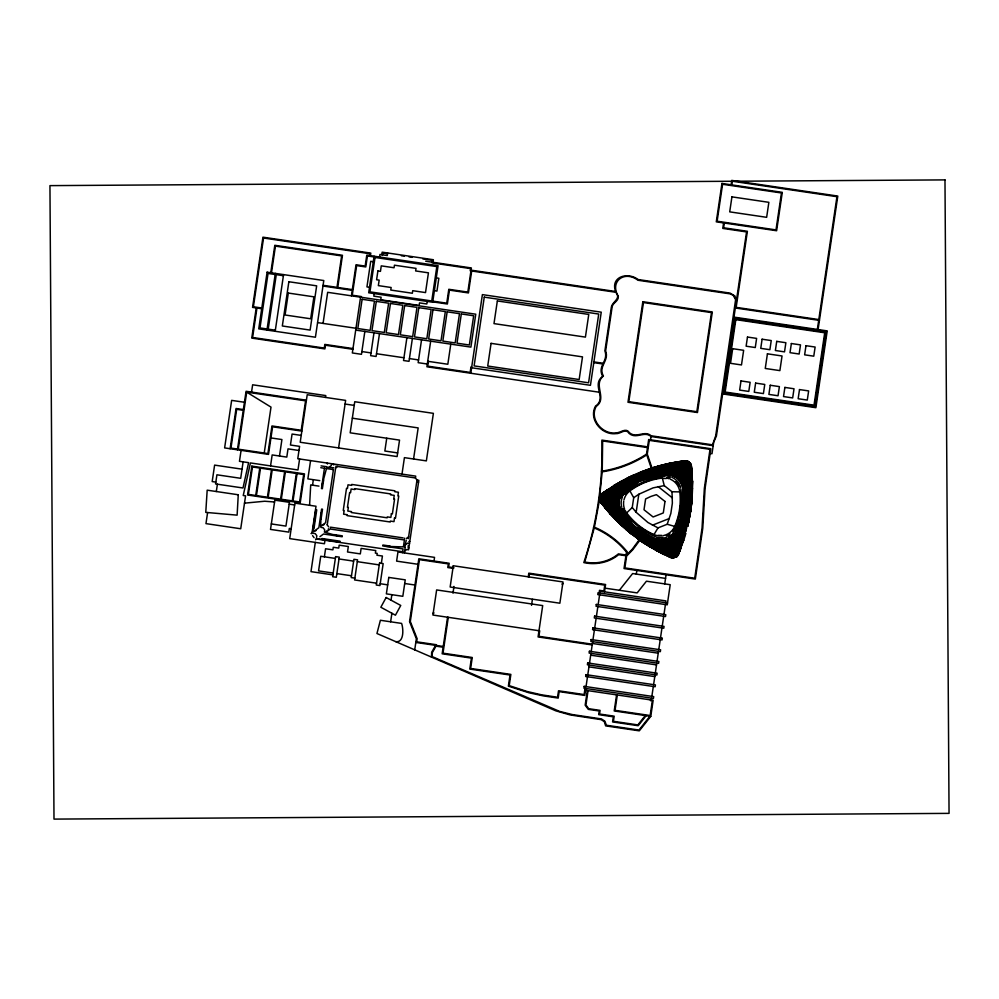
<?xml version="1.0" encoding="UTF-8"?>
<svg xmlns="http://www.w3.org/2000/svg" width="999" height="999" viewBox="0 0 999 999"><rect width="100%" height="100%" fill="white"/><g stroke="black" fill="none" stroke-linecap="round" stroke-linejoin="round"><path stroke-width="1.5" d="M599.263 499.113L600.799 494.905M599.487 499.175L599.313 497.639M599.7 499.225L600.012 496.216M600.124 497.752L600.474 500.861M600.299 499.388L600.761 496.241M600.499 499.438L600.961 496.253M600.861 499.388L600.886 497.864M601.036 499.575L601.523 496.266M602.722 494.805L601.373 497.939L601.76 501.323M601.423 497.939L601.785 501.073M603.071 494.792L601.685 497.989L602.934 502.959M601.972 499.825L603.408 494.767M603.758 494.755L602.322 498.076L602.734 501.673M602.722 500.012L603.259 496.341M603.146 500.124L604.695 494.705M603.571 500.237L605.157 494.68M604.432 500.462L604.932 496.54M604.795 500.424L604.832 498.451M605.394 500.711L605.431 498.538M605.881 500.836L605.794 498.588M606.356 500.961L608.191 494.517L620.129 485.964M606.73 500.924L606.768 498.738M607.33 501.211L609.253 494.468M607.692 501.173L607.729 498.876M608.329 498.963L608.903 503.896M609.852 496.728L609.178 499.088L609.889 504.258M609.627 501.673C609.665 489.735 624.912 486.675 632.729 480.831M609.777 499.175L610.389 504.433L618.706 515.397M610.227 501.973L610.264 499.25L612.412 494.293M610.589 501.935L611.351 496.778L614.922 492.345M611.188 502.222L611.238 499.4M611.675 502.347C613.811 484.115 639.622 480.444 653.321 473.526M612.524 502.435L613.511 496.728M612.687 499.612L613.374 505.506M613.498 502.684C612.399 494.43 620.816 490.097 626.723 486.588M615.534 503.359L615.596 500.037M616.508 503.608L617.494 496.878M617.045 500.249L617.832 507.117M617.844 503.821L617.882 501.523M621.366 493.831L618.381 500.449L618.893 506.206M618.493 500.462L619.33 507.654M624.537 491.233C619.417 494.98 617.457 501.948 619.83 507.829M619.293 504.195L619.343 500.586M666.445 478.484L662.437 478.421L664.248 485.614L672.002 491.758L672.364 503.146L670.841 513.461L667.195 524.263L658.004 527.897L654.183 534.265M683.091 501.96L683.079 493.656M683.328 501.798L683.328 493.319M684.04 492.307L682.991 509.989L678.883 527.222M684.04 501.348L683.853 485.951M684.278 501.198L683.865 482.417M685.002 490.959L684.015 510.139L682.042 519.555M685.214 500.586L684.839 485.039M685.451 491.708L684.44 510.202L682.866 518.768M685.451 500.437C685.177 490.484 688.648 473.089 675.012 470.591M685.963 489.61L684.665 510.239L682.779 520.404M686.163 499.975L686.438 488.923M686.4 499.825L686.563 489.26L685.014 475.636M686.912 488.249L685.826 510.402M687.112 499.363L686.85 483.691M687.399 487.574L686.038 510.439L683.865 521.69M687.349 499.213L687.524 487.899L685.976 473.751M687.874 486.9L686.4 510.489M688.061 498.751L688.348 486.226M688.299 498.601L688.486 486.55L686.937 471.878M689.073 485.214L687.712 510.689L685.152 523.201M689.31 484.877L687.924 510.714L685.326 523.414M689.248 497.989L688.523 472.427L686.912 468.231M689.472 497.839L689.685 484.865L688.136 469.53M689.71 497.689L689.972 483.941M690.184 483.641L689.922 497.552L686.001 524.188M690.134 497.415L690.396 483.341M690.346 497.29L690.559 483.628L688.973 467.869M690.546 497.152L689.76 468.781M691.083 482.38L689.322 510.926L686.675 524.65M690.921 496.915L691.233 482.155M691.221 496.715L691.395 481.943M691.383 496.615L691.758 481.93L690.284 465.309M691.645 496.453L691.957 481.143L691.795 492.057M691.271 503.571L687.437 525.886L690.222 511.063L692.145 480.881L692.107 488.923M689.185 518.456C692.332 501.086 693.069 483.304 691.42 465.734M687.774 525.936L690.621 511.113L692.507 480.881L692.519 488.499M736.325 301.161L734.952 296.016L730.094 293.107L638.124 279.533C627.285 271.303 609.128 277.048 616.171 292.819C621.278 298.938 611.738 301.948 611.288 307.542L604.894 350.836C608.753 361.413 596.89 366.009 602.734 376.336C590.884 384.99 607.517 398.014 595.516 406.106C588.286 419.255 601.773 435.414 615.896 433.628C620.566 434.128 625.661 427.647 629.17 433.466C636.313 439.585 644.367 430.557 651.023 436.513L713.161 445.691M691.82 496.328L692.17 488.474M691.97 496.241L692.457 480.956M692.182 496.103L692.544 488.474M640.209 538.411L632.33 549.125L625.911 555.744L618.606 554.67C609.053 562.637 595.841 565.247 583.803 562.599C597.04 523.264 603.196 481.58 601.885 440.097L647.602 446.84M602.235 471.078L602.647 440.959L647.489 447.577M309.578 505.294L310.714 484.915L318.968 486.126M313.286 531.555L314.96 515.946M321.141 512.986L320.654 526.286L320.916 527.372L323.152 527.772L324.712 529.87L324.438 532.13L338.286 536.076M690.996 503.646L691.246 500.636M691.495 503.646L692.107 496.141M691.57 503.621L692.257 496.053L690.709 511.126L687.849 526.023L691.645 503.608L690.659 511.126M681.905 509.827L682.617 502.26M682.854 502.11L680.581 517.494M683.191 501.623L680.769 518.056M682.492 509.915L683.428 501.473M683.204 510.027L684.14 501.023M684.377 500.861L683.428 510.052L679.02 527.609M685.089 500.412L682.23 519.767M682.954 520.629L685.926 500.124L685.764 483.266M684.952 510.277L685.564 504.295M686.263 499.65L683.141 520.841M685.314 510.339L686.5 499.5M687.449 498.888L684.053 521.915M686.912 510.564L688.161 498.426M688.398 498.276L684.777 522.764M689.347 497.664L688.149 510.751L682.03 536.6M689.56 497.527L688.361 510.789L682.142 536.95M688.761 510.839L690.184 497.127M690.384 496.99L686.313 524.575M690.546 496.89L689.135 510.901L686.438 524.712M689.61 510.964L691.071 496.815M691.271 496.428L689.772 510.988L687 525.374M690.034 511.026L691.47 496.303M690.759 506.668L691.196 503.583M207.605 512.549L205.969 523.626L240.722 528.758L245.579 495.841L243.232 495.492L250.437 462.937L297.977 469.955L299.6 458.978M216.321 491.52L217.395 484.215M230.12 448.726L236.051 408.491L243.369 409.578M256.219 307.929L251.76 338.099L324.9 348.901L325.449 345.242L352.872 349.3M256.955 308.042L252.61 337.487L324.288 348.064L324.825 344.405L352.984 348.564M237.425 449.8L246.066 391.283L306.406 400.199M246.691 392.132L238.274 449.175L267.894 453.546L271.965 425.949L301.223 430.269L305.569 400.824L246.691 392.132L271.004 407.117L264.236 453.009M241.084 450.337L239.46 461.313L248.614 462.662L242.994 487.987L215.572 483.941L216.92 474.8L240.697 478.309L243.119 461.85M251.548 392.095L252.635 384.79L325.774 395.579L325.499 397.415M270.766 272.715L274.812 245.292L342.47 255.282L337.612 288.187M271.491 272.827L275.437 246.129L341.633 255.894L336.988 287.35L323.089 285.302M266.958 330.07L275.337 273.389M275.187 331.293L283.566 274.6M270.554 465.896L272.165 454.932L286.8 457.092L288.012 448.863L298.988 450.487M279.483 456.006L281.918 439.548L270.941 437.937M323.064 323.414L327.66 292.32L475.761 314.198L470.904 347.115L355.706 330.095M310.564 460.601L307.867 478.883L319.792 480.644M312.55 485.177L313.349 479.695M312.475 532.442L315.834 509.702M314.061 528.034L316.745 509.84M321.441 488.636L324.45 468.256M322.352 488.761L323.651 480.032M351.423 295.841L356.019 264.747L365.159 266.096L366.783 255.132L438.086 265.659L432.692 302.235L368.693 292.782L374.088 256.206M315.309 542.382L310.989 571.64L332.929 574.887M315.684 539.822L315.821 538.911L402.672 551.735M327.023 463.037L327.485 464.036M316.558 537.549L316.82 535.726L315.272 533.628L313.436 533.354M321.603 509.053L318.856 527.709L313.711 531.53L316.134 530.531M321.041 519.23L322.527 509.19M331.593 463.711L331.331 465.534L329.233 467.095M333.429 463.973L333.816 464.972M327.135 468.656L333.416 469.58L325.574 522.714L321.591 525.674L324.375 524.425M360.564 297.19L352.335 352.959L361.476 354.308L364.847 331.443M324.962 540.259L324.45 543.743L289.71 538.611L294.942 503.134L316.009 506.243L311.925 533.666L311.014 533.528M327.26 524.725L335.627 468.032M338.599 447.927L345.617 400.387L307.217 394.717L300.2 442.257L397.115 456.568L399.538 440.109L350.174 432.817L354.757 401.735L433.391 413.349L426.361 460.889L404.42 457.642L401.998 474.1M326.398 531.056L326.261 531.967L330.257 529.008L404.408 539.959L403.484 546.253M361.301 297.29L361.413 296.566L352.26 295.217L356.643 265.584L365.784 266.945L367.407 255.969L373.988 256.943M328.271 529.67L328.409 528.758M324.388 556.805L325.574 548.763L332.892 549.837L333.266 547.277L338.748 548.089L339.185 545.167L348.326 546.515L347.515 551.997L360.314 553.896L361.126 548.401L375.761 550.561L375.374 553.121L377.21 553.396L376.935 555.219L382.417 556.031L381.343 563.349M369.705 255.557L369.98 253.734L263.549 238.024L253.396 306.768L261.813 308.017M330.394 528.096L330.519 527.185L403.171 537.912M370.442 255.669L370.816 253.109L262.937 237.175L252.56 307.392L261.701 308.741M374.175 293.594L373.801 296.154L381.118 297.227L380.731 299.787L419.13 305.457L419.518 302.897L426.823 303.983L427.21 301.423M379.583 257.018L379.957 254.458L387.275 255.544L387.649 252.984M381.78 254.733L382.167 252.173L433.366 259.728L432.979 262.287M382.517 254.832L382.792 253.009L387.537 253.709M373.988 332.804L370.617 355.656L376.099 356.468L379.483 333.604M386.738 438.224L384.852 451.024L397.652 452.909M406.905 337.662L403.534 360.514L409.016 361.326L412.387 338.474M421.541 339.822L418.156 362.674L427.297 364.023M391.034 600.174L391.845 594.68M430.681 341.171L426.898 366.77L598.638 392.132M413.561 458.991L418.156 427.909L352.335 418.194M428.434 361.388L427.734 366.146L470.154 372.415L470.966 366.92L471.703 367.033M390.634 621.79L391.895 613.261M402.535 552.659L403.084 548.926L382.717 545.929M404.545 539.048L404.682 538.136M404.37 552.922L405.207 547.277M406.256 540.122L404.707 546.94L386.638 546.403M404.632 551.098L406.73 549.537L408.566 549.812L418.831 480.319L416.995 480.057L415.434 477.959L415.709 476.123L297.764 458.716L299.588 446.366L290.447 445.017L292.07 434.053L301.211 435.402M408.341 538.698L416.995 480.057M408.116 546.515L408.266 545.491M450.786 344.143L447.827 364.248L427.709 361.288M414.722 649.862L416.358 638.773L409.553 621.59L418.818 558.791L449.175 563.274L448.638 566.933L453.758 567.694M434.003 561.038L434.54 557.38L397.964 551.972L396.615 561.126L418.007 564.285M470.779 373.251L482.392 294.618L601.248 312.175L590.446 385.314L471.59 367.757M436.338 645.454L436.451 644.73L416.658 641.808L417.12 638.686L410.314 621.503L419.443 559.64L448.339 563.898L447.789 567.557L452.909 568.319M453.696 568.056L453.071 567.22M447.564 617.22L442.157 653.796L471.416 658.116L469.792 669.08L510.027 675.024L508.379 686.151L528.971 692.769L543.468 695.903L558.191 698.089L559.14 691.62L584.74 695.404L585.764 688.448M448.289 617.332L443.007 653.171L472.252 657.492L470.641 668.456L510.864 674.4L509.203 685.639L527.135 691.495L541.508 694.817L557.567 697.252L558.516 690.784L584.115 694.555L585.039 688.336M452.984 593.131L453.983 586.413M528.259 576.823L528.808 573.164L605.594 584.502L604.52 591.82M528.995 576.935L529.42 574L604.757 585.127L603.896 590.983L599.512 590.334L599.125 592.894M531.53 605.332L532.405 599.363M538.261 630.619L538.873 631.455L538.074 636.937L592.195 644.929M538.985 630.719L542.694 605.594L436.638 589.934L432.929 615.059L539.722 630.831L538.911 636.313L592.307 644.205M586.038 686.625L589.223 665.047M589.497 663.211L590.946 653.346M591.221 651.51L592.682 641.645M592.944 639.81L596.141 618.231M596.403 616.408L597.864 606.53M598.139 604.707L600.137 591.171L665.958 600.899L665.684 602.722M587.325 690.546L585.164 705.182L588.286 709.377L599.25 710.988L598.713 714.647L613.336 716.807L612.587 721.927L638.186 725.711L646.141 715.671M588.061 690.659L585.938 704.982L588.698 708.691L600.087 710.376L599.55 714.023L614.185 716.183L613.423 721.303L637.874 724.912L645.292 715.546M626.935 512.674L632.255 507.492L633.703 497.714L630.107 491.221M626.798 554.832L627.235 551.86C618.556 541.096 607.192 532.517 594.405 527.21L599.063 502.272L602.185 471.84C618.031 469.405 633.341 463.573 646.79 454.857M658.004 527.897L647.964 522.527L636.163 512.3L638.823 494.243L653.084 487.874L664.248 485.614M651.485 468.768L646.515 454.158L648.676 439.535L710.851 448.713L705.094 488.399L702.772 528.259L695.341 579.07L624.025 568.543L626.46 552.085C617.757 541.358 606.343 532.867 593.556 527.647M650.536 439.81L651.023 436.513M616.583 694.867L614.21 710.963L650.774 716.358L653.146 700.274L585.501 690.284M617.307 694.979L615.047 710.339L650.149 715.521L652.31 700.898L650.486 700.624L650.586 699.887M636.288 574.088L636.825 570.429M664.735 583.903L666.083 574.75M651.323 699.999L651.598 698.176M651.86 696.34L653.321 686.463M653.596 684.64L656.78 663.061M657.042 661.238L658.503 651.36M658.778 649.537L661.962 627.959M662.237 626.123L663.686 616.258M663.96 614.422L665.421 604.545M723.601 222.914L722.789 228.409L746.553 231.918L716.42 435.976L713.736 442.182L711.975 453.733L710.152 453.459M724.325 223.027L723.626 227.784L747.389 231.293L736.163 307.355L818.805 319.555L836.95 196.691L732.367 181.244L731.83 184.902M731.093 184.79L731.743 180.407L837.799 196.066L818.081 329.545M817.357 329.433L818.705 320.292M688.823 518.381L689.322 515.409M689.06 518.531L690.334 511.076M680.956 518.269L682.554 509.927M681.131 518.481L683.566 501.648L683.179 483.991M682.991 509.989L678.97 526.548L675.661 534.94M681.68 519.13C683.566 505.019 689.41 486.588 679.42 474.438M682.404 519.98L684.44 510.202M685.389 510.339L680.756 530.044M683.691 521.478L685.751 510.402M684.24 522.127L686.475 510.501M686.837 510.564L681.131 533.903M684.964 522.976L688.773 498.301L688.161 472.477M688.748 510.839L682.804 536.163M686.8 525.137L689.522 510.951M689.897 511.013L687.15 525.549A169.48 169.48 0 0 1 685.664 531.268M322.115 484.727L326.823 467.282L333.803 467.769M687.724 524.388L688.973 518.319L687.787 524.45M687.811 525.986L689.298 518.518M594.243 527.947L584.765 562C596.465 564.472 609.203 561.638 618.406 553.883L626.023 555.019M685.726 531.48L686.463 528.696M600.137 496.216L600.274 500.786M599.924 497.727L600.349 496.228M600.087 497.752L600.549 496.228M601.198 496.253L601.123 501.098M601.111 497.902L602.385 494.817M601.735 497.989L604.183 493.906L616.383 485.614M602.36 498.089L602.834 496.453M603.171 498.201L603.708 496.353M603.608 498.264L604.145 496.366M603.97 498.326L605.619 494.655M604.582 496.391L604.495 502.31M604.457 498.389L606.093 494.63M605.906 498.613L607.667 494.542M606.868 496.615L606.243 500.799L606.917 503.184M607.517 496.503L607.417 503.359M607.242 498.801L607.867 496.653M608.516 496.54C605.282 504.058 613.249 509.79 617.082 515.059M608.216 498.951L610.302 494.405M609.515 496.578L608.816 499.038L609.402 504.07M609.303 499.113L610.014 496.59L613.224 492.544M610.152 499.238L610.851 496.765M611.513 496.653L610.714 502.097L611.388 504.795M611.126 499.375L612.012 496.678M611.725 499.463L612.512 496.69M612.087 499.525L612.849 496.84M613.061 499.662L613.848 496.878M614.622 499.9L617.157 494.055M616.008 496.828C612.612 504.233 618.331 511.251 623.176 516.296M616.495 496.84L615.421 503.184L616.346 506.58M615.958 500.087L618.731 493.968M616.995 496.865L616.021 503.484L618.481 509.69M616.932 500.237L617.994 496.903M617.532 500.324L618.493 496.915M617.894 500.374L618.843 497.065L623.413 491.371M618.993 496.94C615.634 504.295 620.479 511.738 625.611 516.795M618.98 500.536L621.89 493.806M680.769 517.707L675.724 532.842L673.701 536.188M680.943 517.919L675.586 534.378M678.758 526.835L681.131 518.144M679.145 528.009L681.855 518.993M679.283 528.396C684.203 513.461 686.126 497.527 684.09 481.893M679.407 528.796L682.042 519.205M682.217 519.43L675.986 537.774M679.682 529.582L682.404 519.642M679.807 529.97L682.592 519.855M682.767 520.067L676.186 539.472M679.944 530.369L682.954 520.279M680.069 530.756L683.129 520.491M680.207 531.143L683.316 520.704M683.678 521.141L676.573 542.857M680.731 532.717L683.865 521.353M680.856 533.116L684.053 521.565M684.228 521.778L676.71 543.993M680.993 533.503C686.613 517.02 688.91 499.438 687.787 482.067M681.256 534.29L684.777 522.427M681.817 533.191L684.352 524.263M681.655 535.464L685.139 522.852M681.78 535.864L685.326 523.064M681.917 536.251L685.501 523.276M682.267 537.3L686.038 523.901M684.09 537.012L685.364 532.879M683.678 540.596L685.888 533.291M680.669 547.015L681.543 544.542M675.336 532.105L677.547 526.311M675.599 531.705L678.321 524.587M675.399 532.679L678.446 524.987M676.023 532.517L678.496 526.048M678.845 526.161L673.875 537.237M675.724 535.501L679.108 526.948M675.786 536.076L678.483 529.02M675.848 536.638L679.233 527.335M679.37 527.734C677.747 535.626 672.24 545.167 662.824 543.631M675.923 537.2L679.495 528.121M676.048 538.336L679.545 529.183M676.111 538.898L679.77 528.908M679.894 529.308C678.071 536.663 673.663 546.928 664.31 545.466M676.248 540.034L680.157 530.082M676.847 539.198L679.532 532.167M680.294 530.481L674.912 542.944L670.554 546.178M680.419 530.869L674.999 543.468M676.448 541.733C685.289 521.74 688.586 499.413 685.901 477.709M677.01 540.996L680.469 531.93M680.819 532.055L675.287 545.017M676.635 543.431L680.943 532.442M676.773 544.555L680.469 534.89M676.835 545.129L681.218 533.229M681.343 533.616L675.661 547.102M676.897 545.691L681.48 534.015M676.972 546.253C687.037 522.914 691.296 496.578 687.175 471.403M677.035 546.828L681.518 535.077M677.097 547.39L681.743 534.802M681.867 535.189L677.372 546.99L672.714 551.635M677.16 547.952L682.005 535.589M682.13 535.976L676.223 550.212M681.505 537.986L676.298 550.674M682.267 536.376C679.07 554.457 670.029 558.041 655.319 547.04M682.379 536.713L677.622 549.188L675.037 552.435M682.504 537.062L677.684 549.687L673.563 553.746M682.617 537.412L677.734 550.187L675.274 553.284M682.729 537.762L676.698 552.859M677.609 551.773L682.841 538.099M677.647 552.135L682.941 538.374M677.684 552.497L683.016 538.623M677.759 553.134L683.104 538.873M677.821 553.596L683.191 539.135M677.871 554.058L683.341 539.572M677.921 554.507L683.391 539.735M683.503 540.059L677.934 554.632L680.756 547.44M677.484 555.844L676.448 557.067L678.271 554.77L683.616 540.384M678.646 551.91L680.269 547.614M678.146 553.733L680.719 547.302M678.246 554.582L681.068 547.427M678.271 554.77L681.118 547.652M435.614 645.354L431.668 652.26L431.468 657.105M599.637 496.203L600.511 494.917M599.974 496.341L601.061 494.892L600.262 496.353M600.461 496.366L601.361 494.88M600.686 496.378L601.798 494.855M601.098 496.391L602.047 494.842M601.311 496.391L603.583 493.656M603.171 496.466L604.233 494.73M607.142 494.58C600.149 506.493 618.593 515.347 623.95 523.838M607.367 496.628L608.728 494.493M608.366 496.665L611.525 492.744L621.366 486.076M609.365 496.703L612.649 492.607M610.352 496.74L611.65 494.58M611.85 496.803L613.461 494.243M613.349 496.853L615.047 494.155M615.571 494.13L613.174 499.675L613.861 505.681M614.847 496.915L618.881 491.895M616.62 494.08L614.135 499.825L614.86 506.043M615.846 496.953L620.017 491.758M616.346 496.978L618.206 493.993M617.844 497.027L619.792 493.906M620.317 493.881L617.407 500.312L618.331 507.292M619.343 497.09L623.975 491.308M620.342 497.127L621.565 495.067M620.491 497.002L625.112 491.171M620.841 497.14L622.951 493.743M621.328 497.165L623.476 493.718M621.828 497.177L624 493.693M673.601 535.676L675.661 532.267M673.788 536.713L675.799 533.404M675.923 534.54L673.975 537.749L668.756 541.62M674.063 538.274L675.986 535.102M676.061 535.664L671.89 540.996M676.186 536.8L672.152 541.957L669.48 543.444M674.437 540.347L676.248 537.362M674.537 540.871L676.323 537.937M674.725 541.908L676.448 539.06M674.812 542.42L676.51 539.622M676.71 541.321L673.214 545.804M676.773 541.895L673.438 546.103L668.418 548.089M675.374 545.541L676.91 543.019M676.972 543.593C675.237 547.564 670.916 550.224 666.558 549.375M675.561 546.578L677.035 544.155M675.749 547.614L677.172 545.292M677.235 545.854L672.315 550.611M675.936 548.651L677.297 546.416M676.123 549.7L677.434 547.552M676.46 551.585L677.409 550.024M676.635 552.509L677.522 551.023M677.846 551.186L675.561 554.345M676.81 553.533L677.896 551.56M677.934 551.935L674.25 555.494L670.791 555.906M677.984 552.297L675.736 554.969M676.972 554.445L678.021 552.659M677.022 554.657L678.071 553.034M677.097 555.082L678.096 553.296M677.135 555.294L678.121 553.521M677.21 555.706L678.146 553.758M677.222 555.819L678.209 554.22M677.509 555.993L678.234 554.47M640.222 539.772L632.879 549.612L626.61 556.093L624.862 567.919L694.717 578.234L702.035 528.171L704.357 488.311L710.014 449.338L649.3 440.372L647.277 454.07L652.26 468.793M619.368 590.272L632.629 573.551L665.546 578.409M649.937 716.233L638.985 730.057L606.393 725.237L604.894 721.203L601.423 718.93L572.152 714.535L559.602 711.4L432.105 656.568L432.367 652.509L435.989 646.153L443.131 647.215M650.774 716.358L639.298 730.843L605.644 725.873L604.32 721.678L601.223 719.642L570.192 714.934L555.856 710.851L376.948 633.516L380.394 620.279L401.598 623.413C403.471 628.621 404.22 642.719 395.866 641.695M600.399 494.93L601.673 493.881M600.699 494.917L602.022 493.843M600.686 495.154L602.322 493.806M601.048 495.142L602.722 493.756M601.361 495.129L602.959 493.731M601.66 495.104L603.221 493.706M602.335 495.067L603.945 493.618M602.672 495.054L603.821 493.956M603.696 495.005L617.02 485.676M604.52 494.955L617.382 485.714M604.982 494.93L606.293 493.668M605.444 494.905L618.481 485.814M605.918 494.88L607.567 493.206M606.381 494.867L607.792 493.494M606.905 494.83L619.305 485.889L630.481 479.67M607.429 494.805L609.265 493.007M607.966 494.78L620.541 486.001M608.491 494.755L610.389 492.869M609.015 494.717L610.951 492.807M610.064 494.667L612.087 492.682M611.126 494.617L622.602 486.201L632.479 480.694M612.175 494.555L614.348 492.42M613.224 494.505L615.484 492.282M616.62 492.157C611.775 495.716 610.689 503.071 614.298 507.879M614.285 494.443L616.283 492.507M614.81 494.418L625.486 486.463L634.228 481.593M615.334 494.393L617.744 492.02M619.442 491.82C614.984 495.067 613.286 501.111 615.359 506.218M617.444 494.28L627.547 486.663M617.969 494.255L627.959 486.7M618.493 494.23L621.141 491.633M621.715 491.558C617.07 495.054 614.984 501.51 617.345 506.93M619.555 494.168L629.195 486.813L636.488 482.754M620.079 494.143L622.839 491.433M620.604 494.118L630.019 486.888M622.19 494.03L624.775 491.52M624.3 493.918L627.035 491.258A78.234 78.234 0 0 1 632.692 487.437M670.654 536.001L673.426 533.304M670.566 536.176L673.226 533.591M670.779 536.475L673.513 533.828M670.691 536.663L673.326 534.115M673.613 534.353L667.682 538.898L660.239 539.647M670.953 537.624L673.701 534.865M671.091 538.111L673.801 535.389M671.228 538.586L673.888 535.901M673.988 536.426L668.356 540.609L661.388 541.408M671.49 539.547L674.075 536.938M674.175 537.462L668.718 541.52L661.962 542.295M674.263 537.986C670.691 542.432 664.273 544.055 659.015 541.82M673.301 539.023L669.879 541.558M674.362 538.498L669.118 542.532M674.637 540.059L669.617 543.793L663.398 544.517M672.414 542.919L674.737 540.584M672.677 543.881L674.924 541.62M672.814 544.368L675.012 542.132M675.112 542.657L670.516 546.066L664.834 546.728M675.199 543.181L670.741 546.628M675.299 543.693L670.878 546.977L665.409 547.614M673.476 546.765L675.486 544.73M673.613 547.252L675.574 545.254M673.875 548.214L675.761 546.291M674.013 548.701L675.861 546.815M675.948 547.327L672.14 550.162L667.419 550.711M674.275 549.662L675.848 548.139M676.136 548.364L670.466 551.698M676.236 548.888L670.516 552.072M674.675 551.098L676.323 549.413M674.8 551.585L676.41 549.925M676.835 552.285L673.875 554.557M676.922 552.734L672.24 555.344M676.985 553.084L674.138 555.207L670.604 555.619M674.487 556.093L676.935 554.195M675.886 555.506L677.172 554.095M675.936 555.706L677.222 554.433M677.272 554.67L673.114 556.992M676.048 556.106L677.31 554.882M677.347 555.107L674.912 557.155M676.211 556.705L677.384 555.319M676.236 556.78L677.447 555.656M335.514 468.019L337.612 466.458M319.905 536.7L323.526 534.003L342.182 536.763M406.518 538.399L408.616 536.85M405.582 544.692L407.679 543.131L409.515 543.406M607.842 489.51L601.473 493.906L614.335 485.427M608.266 489.498L601.71 494.193L614.772 485.464M608.191 489.81L601.748 494.193L614.61 485.452M605.269 492.082L607.404 490.559M602.235 494.13L615.309 485.514M602.959 494.055L615.571 485.539M603.184 494.018L615.846 485.564M604.32 493.581L616.108 485.589M604.545 493.868L616.658 485.639M606.555 493.319L617.744 485.739M607.055 493.256L618.106 485.776M618.893 485.851C612.787 489.235 600.511 495.704 606.455 504.483M609.003 492.669L630.232 479.532M608.928 493.356L619.717 485.926M610.064 493.231L631.48 480.182M610.626 493.156L620.953 486.038M611.188 493.094L631.98 480.444L653.97 471.678M611.763 493.031L621.553 486.401M612.325 492.969L622.19 486.163M613.461 492.832L623.426 486.276M614.023 492.769L633.229 481.081M614.585 492.707L623.838 486.313M615.159 492.632L624.25 486.351M615.721 492.569L625.074 486.426M618.731 490.846L623.626 487.537M617.419 492.382L634.49 481.73M626.311 486.538C619.218 489.922 610.726 497.04 614.36 505.869M618.543 492.245L625.374 487.624M619.118 492.182L627.135 486.625M620.242 492.045C632.417 483.116 646.316 476.411 661.238 473.713M620.816 491.983L628.371 486.738M621.378 491.92L628.783 486.775M621.94 491.858L629.607 486.85M622.514 491.783L636.987 483.017M623.638 491.658L637.15 483.341M633.703 497.714L638.823 494.243M610.202 488.686L615.134 485.502M612.849 487.1L615.471 485.526M646.515 454.158C632.954 462.962 617.494 468.818 601.498 471.203M620.791 481.618L614.048 485.402L641.196 472.028M615.834 484.69L619.805 482.442M615.546 484.952L620.054 482.505M616.021 485.002L620.342 482.567M617.981 484.065L620.491 482.592M614.21 485.714L627.634 478.196L620.991 481.668M614.385 485.726L634.515 475.162M614.797 485.764L628.059 478.421M615.147 485.801L628.221 478.509M615.509 485.826L628.546 478.671M615.771 485.851L628.708 478.758M616.308 485.901L628.87 478.846M616.57 485.926L629.095 478.958M617.207 485.989L629.32 479.07M617.582 486.026L629.532 479.183M617.944 486.063L629.757 479.295L654.795 469.38M618.306 486.088L629.982 479.408M619.08 486.163L630.731 479.795M619.492 486.201L630.981 479.92M619.904 486.238L631.231 480.057M620.729 486.313L631.393 480.382M621.141 486.363L642.532 475.399M621.965 486.438L632.23 480.569M622.789 486.513L632.979 480.956M623.613 486.588L633.478 481.206L653.408 473.264M624.025 486.625L633.403 481.418M624.85 486.7L633.978 481.468M625.686 486.788L634.74 481.855M626.098 486.825L634.989 481.98M626.51 486.863L635.239 482.117M626.922 486.9L635.489 482.242M627.335 486.938L635.401 482.442M628.159 487.012L635.988 482.505M628.571 487.05L636.238 482.629M628.983 487.087L636.738 482.879M629.807 487.162L636.9 483.216M667.632 538.786L670.916 536.962M671.053 537.437L664.223 540.147M669.929 538.199L664.41 540.222L660.526 540.084M668.031 539.81L671.178 537.924M671.316 538.411L664.685 541.033L657.654 539.997M670.217 539.148L664.884 541.096L661.438 541.046M671.353 539.073L665.109 541.545L657.991 540.447M671.578 539.373L665.159 541.908L658.341 540.909M672.24 541.77L666.321 544.118M672.502 542.744L666.783 545.004M672.639 543.219C662.762 549.85 652.335 539.385 643.768 535.227M672.777 543.706C666.283 548.701 658.366 543.906 652.372 540.646M670.379 545.716L672.901 544.18M673.563 546.59L671.278 547.989L665.983 548.488M671.453 548.451L673.701 547.065M673.826 547.552L669.118 549.425M673.963 548.039L671.815 549.363L666.845 549.825M654.108 544.405C660.077 546.753 667.644 553.621 674.1 548.513M672.177 550.274L674.138 549.175M672.851 551.985L674.762 550.924M674.887 551.398L670.978 552.959M671.578 553.808L675.137 552.31M675.262 552.734L671.628 554.17M671.99 554.582L675.374 553.159M675.486 553.583L672.04 554.957M675.474 554.033L670.654 555.244M675.873 554.957L671.216 556.106M675.824 555.282L671.166 556.468M676.036 555.581L671.353 556.755M676.161 556.006L673.201 557.167M676.211 556.206L673.301 557.355M676.323 556.593L673.438 557.604L674.924 557.192M676.36 556.718L671.952 557.692M676.423 556.98L672.077 557.892M620.591 481.568L627.447 478.109M620.766 481.893L641.271 472.202L655.556 467.22L649.637 469.105M621.166 481.993L641.37 472.465A169.48 169.48 0 0 0 635.951 474.825M634.24 474.887L627.285 478.022C645.891 468.981 665.983 462.624 686.625 460.789M627.597 478.184L634.39 475.037M630.406 477.26L634.49 475.324M628.009 478.633L641.42 472.602L655.381 467.707A169.48 169.48 0 0 0 651.148 469.043M628.221 478.746L641.508 472.814M628.546 478.921L641.583 472.989L655.207 468.219M628.708 479.008L641.67 473.201L655.019 468.731M629.045 479.17L641.77 473.476L668.493 465.509M629.258 479.283L654.869 469.143M629.707 479.508L641.995 474.013L667.757 466.333M629.919 479.632L642.057 474.2L667.519 466.608M630.144 479.745L642.132 474.375L654.445 470.342M630.394 479.87L642.207 474.587M630.644 479.995L642.32 474.85L666.733 467.507M630.893 480.132L642.369 474.987L666.458 467.807M631.143 480.257L654.158 471.141M631.892 480.644L641.346 476.411M632.142 480.769L642.719 475.874M632.392 480.894L653.783 472.202M632.642 481.031L642.881 476.286M632.891 481.156L642.969 476.486L664.26 470.292M633.154 481.281L643.044 476.698M633.653 481.543L652.921 473.963L673.388 469.905M633.903 481.668L653.121 474.063M634.153 481.805L653.034 474.325M634.402 481.93C647.127 476.098 660.839 471.191 674.962 470.966M634.652 482.055L652.747 475.124M634.902 482.192L652.659 475.387M635.152 482.317L643.756 478.471M635.651 482.567L652.472 475.911M635.901 482.704L652.372 476.186M636.151 482.829L644.08 479.283M635.876 474.737L638.648 473.563M652.447 525.199L669.405 518.481M641.158 471.903L662.724 464.922M641.308 472.29L655.506 467.37M641.47 472.714L655.307 467.919M641.62 473.076L655.144 468.394M642.245 474.65L654.357 470.616M642.557 475.462L665.908 468.431M642.694 475.811L664.735 469.318L678.995 467.557M642.856 476.223L653.696 472.465M642.944 476.423L653.596 472.727M643.456 477.709L652.934 474.587M643.781 478.533L652.559 475.649M644.105 479.345L652.272 476.448M644.155 479.495L652.185 476.71M644.243 479.695C653.92 476.898 664.497 471.965 674.65 474.975M648.239 469.243L655.444 466.883M649.637 469.18L655.544 467.257M662.849 465.234L655.332 467.195L670.242 463.524L663.873 465.072M656.618 467.195L662.737 465.409M662.2 465.759L655.119 467.794L669.63 464.223M655.082 467.907L659.265 466.758M655.381 467.057L670.167 463.161M655.244 467.457L670.179 463.598L663.786 465.197M655.157 467.694L669.967 463.848M654.982 468.206L669.38 464.498M654.919 468.381L669.205 464.697M654.857 468.556L668.418 465.147L682.866 462.862M654.77 468.793L668.668 465.297M654.607 469.255L668.244 465.784M654.52 469.493L681.455 463.911M654.245 470.254C664.285 469.855 681.168 458.316 687.999 470.329M654.158 470.517L667.007 467.195M653.87 471.316L678.421 466.158M653.771 471.578L665.634 468.743M653.683 471.853L665.359 469.055M653.496 472.377L676.585 467.52M653.396 472.639L664.81 469.68M653.309 472.914L663.91 470.242L677.784 468.581M653.109 473.439L663.985 470.604M654.795 473.151L662.225 471.291M653.021 473.701L663.436 471.228M652.834 474.238L672.926 470.242M652.734 474.5L662.886 471.853M652.547 475.024L662.337 472.465M652.459 475.299L670.204 471.478M653.958 475.062L660.489 473.414M652.359 475.561L661.513 473.401M652.172 476.086L670.179 472.277M652.072 476.361L660.351 474.275L672.539 473.014M651.985 476.623L660.701 474.325M651.885 476.885L660.426 474.637M651.698 477.422L659.877 475.262M651.897 477.51L659.602 475.574M667.994 539.697L660.814 540.534M667.694 541.895C658.841 544.28 651.048 537 643.681 533.254M666.857 542.607L668.943 542.082M665.858 543.231L669.08 542.432M666.283 543.743L669.293 542.994M670.341 545.616L667.482 546.328L661.738 545.479M667.956 547.215L670.691 546.515M668.368 547.727L670.916 547.09M668.88 548.975L671.415 548.339M671.952 549.712L667.132 550.262M670.042 551.186L672.364 550.724M672.502 551.073L667.994 551.598M670.741 552.509L672.901 552.085M671.216 553.396L673.214 552.897M673.376 553.296L669.392 553.758M671.827 554.57L673.688 554.095M672.652 555.844L674.225 555.444M674.55 556.243L670.978 556.181M662.649 465.047L677.609 461.825M677.547 462.3L669.742 463.648L683.666 461.363M669.43 464.011L677.222 462.587M672.177 463.611L669.318 464.135L684.727 461.476M669.954 463.399L685.139 460.776L677.484 461.938M669.78 463.611L684.702 461.113M669.555 463.861L685.089 461.213M669.13 464.335L684.34 461.763M668.955 464.535L684.839 462.287L689.173 464.885M668.781 464.735L683.466 462.412M668.593 464.935L684.79 462.662M668.169 465.422L682.267 463.311M667.931 465.696L681.855 463.611M667.694 465.971L683.279 463.936M667.207 466.521L682.567 464.535M666.932 466.833L680.644 464.51M667.282 466.883L670.154 466.421M673.039 465.959L680.244 464.81M666.383 467.445L679.332 465.484M666.108 467.757L681.006 465.859M665.834 468.069L678.87 465.821M665.559 468.381L677.959 466.508M665.284 468.693L677.497 466.845M665.009 469.006C672.377 466.496 685.814 464.747 687.175 475.561M664.46 469.617L676.123 467.857M664.185 469.93L677.834 468.219L682.692 470.317M665.634 470.079L669.742 469.418M672.477 468.981L675.212 468.543M663.636 470.554L674.75 468.881M663.361 470.866L674.3 469.218M663.086 471.178L676.573 469.605M662.812 471.491L673.838 469.555M662.262 472.102L672.464 470.579M661.713 472.727C668.468 471.153 677.409 469.38 682.155 476.036M661.438 473.039L671.091 471.603M661.176 473.351L673.751 471.99M660.901 473.663C668.606 471.066 679.595 471.266 682.966 480.194M660.976 474.026L669.73 472.614M660.077 474.587L668.806 473.301M659.802 474.9L671.74 473.688M660.152 474.95L668.356 473.638M659.253 475.524L667.432 474.313M658.978 475.836L666.495 474.625M659.328 475.886L666.982 474.662M678.533 462.112L687.899 461.538M681.006 462.087L684.477 461.663M244.493 503.159L264.71 501.236L274.563 501.998M684.814 461.026L686.463 460.926M684.315 461.388L686.163 461.501M683.94 461.663L686.001 461.638M683.728 461.825L685.826 461.788M683.428 462.05L685.664 461.925M682.841 462.487L687.936 463.686M682.542 462.712L684.527 462.887M682.242 462.937L685.801 463.461L688.648 465.721M681.83 463.236L685.664 463.811M681.43 463.536L683.641 463.636M680.619 464.135L684.727 464.747M679.757 464.772L682.217 464.835M678.845 465.459L681.405 465.522M677.934 466.133L682.704 466.795M677.472 466.471L680.207 466.533M677.022 466.808L679.795 466.883M675.649 467.832L678.583 467.907M674.275 468.856L677.384 468.918M673.813 469.193C678.633 468.618 683.391 471.416 685.127 475.974M672.901 469.867L676.173 469.942M672.439 470.204L678.496 471.066M671.99 470.554L675.361 470.629M670.616 471.565L674.15 471.653M669.243 472.589L672.951 472.664M668.331 473.264L675.137 474.275L678.134 476.061M666.957 474.288L674.088 475.337L679.757 479.832M666.033 474.962L669.78 475.024M665.584 475.299L669.38 475.362M665.122 475.649L669.318 475.736M672.002 491.758L679.42 491.895M658.041 535.364L662.037 535.427M662.537 543.181L666.046 543.306M666.508 544.193L660.039 543.194M666.97 545.079L660.714 544.105M664.884 546.353L667.669 546.403M665.122 547.165L668.144 547.277M668.606 548.164L663.099 547.315M669.068 549.05L663.773 548.226L653.583 543.281M670.242 551.261L665.471 550.511L643.943 538.873M670.704 552.135L666.146 551.423L654.795 545.916M668.568 552.472L670.941 552.584M671.166 553.021L666.832 552.347M669.655 554.145L671.79 554.195M670.841 555.531L672.502 555.556M671.478 556.967L673.251 556.98M671.603 557.142L673.351 557.167M671.715 557.33L673.513 557.454M671.84 557.517L673.588 557.617M672.215 558.091L673.726 558.166M401.361 255.756L404.433 256.206M409.041 256.893L412.112 257.342M422.864 258.928L432.517 260.352L432.142 262.912L470.541 268.581L470.217 270.779L470.954 270.891M425.674 261.214L471.378 267.957L467.819 292.095L448.801 289.285L446.753 303.184L432.854 301.136M735.326 307.979L819.43 320.404M471.053 270.155L615.509 291.483M615.884 292.282L471.678 270.991L468.444 292.932L449.425 290.122L447.377 304.021L432.742 301.86M373.276 261.701L370.716 261.313L366.945 286.913L369.505 287.3M733.978 317.12L827.222 330.894L815.883 407.692L722.627 393.918M436.276 277.909L438.836 278.284L436.95 291.084L434.39 290.709M275.175 274.488L268.044 273.439L259.99 327.922L267.12 328.971M283.404 275.699L276.273 274.65L268.219 329.133L275.349 330.194M337.712 287.462L352.347 289.623M322.977 286.026L352.235 290.347M593.906 361.913L602.834 363.224M593.793 362.637L602.434 363.911M317.582 322.602L355.981 328.271M361.875 351.561L371.029 352.909M376.511 353.721L403.933 357.767M409.428 358.579L418.569 359.927M345.08 404.046L354.22 405.394M244.443 402.26L231.643 400.374L224.625 447.914L268.519 454.395L272.59 426.785L301.848 431.106M243.257 410.302L236.676 409.328L230.956 448.101L237.537 449.063M335.764 466.196L415.434 477.959M321.041 465.884L326.648 466.708M320.766 467.707L325.362 468.394M417.644 482.017L418.556 482.155M332.492 469.443L333.404 469.58M242.045 469.168L214.61 465.109L212.188 481.568L215.846 482.117M289.186 504.158L294.68 504.957M408.866 541.446L409.777 541.57M271.328 523.938L285.951 526.098L289.46 502.322L274.837 500.162L270.517 529.42L288.798 532.117L289.335 528.459L291.171 528.733M333.716 534.577L342.32 535.839M407.917 547.839L408.841 547.976M382.854 545.004L390.122 546.078M394.493 546.728L397.402 547.152M321.84 538.498L340.022 541.183M317.158 538.736L339.885 542.095M605.057 588.161L637.162 592.907L646.44 581.193L670.217 584.702L667.245 604.82L597.764 594.555L598.039 592.732L667.519 602.996M562.787 583.416L561.95 584.04L562.674 584.153M335.364 558.429L320.729 556.268L318.569 570.891L333.204 573.051M339.011 558.965L353.646 561.126M357.305 561.663L379.245 564.91M336.85 573.601L351.486 575.761M404.707 583.503L414.947 585.014M354.87 578.121L351.211 577.584L353.908 559.303L357.567 559.84L354.595 579.957L376.548 583.191M380.194 583.728L387.699 584.84M433.254 612.862L433.991 612.974L433.154 613.598M592.407 643.468L658.241 653.184M590.684 655.169L656.505 664.897M588.948 666.87L654.782 676.598M415.809 642.432L443.244 646.478M333.666 541.133L324.225 539.472M667.195 524.263L674.337 526.286M686.525 460.864L688.049 461.188M686.35 461.026L690.284 463.111M686.051 461.276L687.762 461.675M685.888 461.413L687.562 461.888M685.714 461.55L687.399 462.038M685.551 461.688L687.25 462.187M685.364 461.85L688.274 463.261L690.159 466.083M685.102 462.075L686.8 462.649M684.577 462.512L686.35 463.111M684.315 462.737L688.823 465.434M683.341 463.561L685.351 464.123M682.979 463.861C692.132 465.509 689.248 477.547 690.346 483.928M682.267 464.473L684.427 465.059M681.867 464.81L685.726 466.483M681.056 465.484L683.416 466.083M680.656 465.834L684.889 467.532L688.074 473.464M679.857 466.508L682.354 467.157M679.445 466.845L683.978 468.693M678.646 467.532C683.016 468.119 686.45 471.715 686.937 476.086M678.246 467.869L683.066 469.842L686.088 474.088M678.184 468.244L682.767 470.217L685.838 474.562M677.434 468.556L682.454 470.604L685.501 474.7M677.035 468.893C681.755 469.518 685.439 473.501 686.038 478.171M676.223 469.58L681.543 471.753L683.453 473.713M675.824 469.917L678.858 470.704M674.612 470.941L680.257 473.376M674.562 471.303L680.032 473.676M673.813 471.615C679.258 472.377 683.653 476.873 684.228 482.355M673.401 471.965L679.345 474.525M672.602 472.639L676.048 473.551M672.19 472.977L675.699 473.913M671.39 473.663L674.999 474.612M670.991 474.001L677.597 476.735L680.019 479.408M670.928 474.375L673.176 475.012M670.529 474.712L673.938 475.686M670.179 474.687L676.922 477.597L681.293 483.491M671.278 475.387L673.588 476.036M656.643 538.623L660.576 539.722M656.98 539.073L660.863 540.159M657.317 539.535L661.151 540.596M659.352 542.282L662.874 543.256M663.161 543.706L651.51 538.761M660.376 543.656L663.736 544.58M662.075 545.941L665.172 546.803M665.459 547.24L652.896 541.77M662.749 546.853L665.746 547.677M663.436 547.764L666.321 548.563M664.11 548.688L666.895 549.45M667.182 549.9L653.933 544.03M667.757 550.786L654.27 544.78L643.93 538.598M665.809 550.973L668.331 551.66M666.495 551.885L668.905 552.547M669.455 553.384L655.644 547.052M663.773 553.708L667.344 555.344M650.474 536.5L658.129 540.097M650.649 536.875L658.466 540.559M658.803 541.021L643.656 532.966M650.824 537.25L659.153 541.47M651.161 538.011L659.49 541.933M659.827 542.395L643.693 533.528M651.336 538.386L660.164 542.844M660.514 543.306L643.731 534.378M651.86 539.51L660.851 543.756M659.927 543.606L643.756 534.94M652.035 539.885L661.525 544.68M652.547 541.021L662.212 545.591M661.188 545.392L643.793 535.789M652.722 541.396L662.886 546.503M663.224 546.965L643.843 536.625M653.234 542.519L663.561 547.427M663.91 547.877L643.868 537.187M653.408 542.907L664.248 548.339M653.758 543.656L664.585 548.788M655.806 545.117L665.259 549.712M666.283 551.086L643.968 539.16M654.62 545.541L666.62 551.535M654.969 546.291L666.957 551.997M667.307 552.447L655.144 546.665L644.005 539.997M655.469 547.377L668.206 553.671M655.619 547.702L668.506 554.07M655.769 548.039L668.806 554.47M655.918 548.376L669.03 554.782M656.081 548.701L669.255 555.082M669.467 555.369L656.193 548.963L644.08 541.52M656.306 549.2L669.692 555.669M656.418 549.45L669.904 555.968M656.643 549.937L670.354 556.555M656.718 550.112L670.491 556.743M670.966 557.392L656.867 550.412L663.448 553.783M670.579 557.392L657.005 550.724L662.412 553.596M657.08 550.886L670.841 557.742M663.91 554.545L644.155 543.031L632.105 534.128M654.42 548.763L648.226 545.092M687.849 461.401L689.248 462.038M687.687 461.55L689.11 462.212M687.549 461.7L688.96 462.4M687.399 461.85L688.86 462.537M687.262 461.988L689.747 463.961M687.112 462.137L690.434 465.559M686.95 462.3L689.51 464.335M686.725 462.537L688.174 463.399M686.276 462.999L688.998 465.159L690.272 468.381M686.126 463.336L687.549 464.185M685.501 463.773L688.348 465.934M685.189 464.085L688.111 466.308M684.565 464.722L687.712 467.207L689.185 470.916M684.265 465.034L687.474 467.582M683.553 465.746L685.426 466.858M683.204 466.096L685.189 467.157L687.649 470.467M682.504 466.808L686.138 469.692M682.155 467.17L685.838 469.917M681.455 467.882L683.603 469.168M679.345 470.005L681.78 471.466M678.646 470.716L683.216 474.338M678.296 471.078L682.954 474.762M676.398 473.201L679.12 474.825M675.848 473.563L680.307 476.748M675.499 473.926L680.819 478.146M675.349 474.263L680.556 478.571M674.787 474.637L680.294 478.996M674.288 475.324L677.297 477.122M673.388 476.048L676.685 477.897M650.998 536.925L637.037 527.909M651.336 537.687L636.763 528.259L630.019 522.502M643.706 533.816L651.86 538.811M643.718 534.103L652.035 539.185M643.743 534.665L652.21 539.56M652.722 540.696L644.005 535.476L628.084 522.864M643.781 535.501L652.896 541.071M643.818 536.063L653.246 541.82M643.831 536.351L653.421 542.195M643.856 536.913L653.583 542.582M643.88 537.474L653.933 543.331M654.108 543.706L634.677 530.894L625.874 523.264M654.283 544.08L634.577 531.006L617.769 514.897M643.905 538.036L654.457 544.455M643.918 538.311L654.62 544.83M643.98 539.435L655.144 545.966M643.993 539.722L655.319 546.341M655.494 546.715L633.578 532.267L623.651 523.676M644.018 540.284L655.794 547.377M644.03 540.534L655.943 547.714M644.043 540.784L656.093 548.051M644.055 541.021L656.256 548.376M644.068 541.271L656.48 548.876M644.093 541.895L656.705 549.363M644.105 542.082L656.892 549.787M644.118 542.257L657.105 550.249M644.13 542.569L657.255 550.561M657.354 550.786L644.143 542.882M657.18 551.111L644.155 543.256L631.955 534.328L620.666 524.225M644.155 543.131L650.586 547.34M637.949 538.911L644.168 543.306L626.048 529.582M637.312 527.559L643.618 532.13M643.88 532.942C633.616 526.086 623.9 517.582 617.682 506.793M636.625 528.421L643.905 533.503M643.918 533.791L629.745 522.552M636.363 528.771L643.93 534.065M642.856 533.566L629.195 522.652M643.955 534.627L628.92 522.702M643.98 534.915L628.633 522.764M643.993 535.189L628.359 522.814M644.018 535.751L635.626 529.682L621.016 515.559M635.501 529.857L644.03 536.038M644.043 536.313L635.364 530.032L619.792 515.309M644.055 536.6L626.972 523.064M635.089 530.382L644.068 536.875M627.484 524.088L644.08 537.162M644.093 537.437L626.148 523.214M634.44 531.181L644.13 537.999M634.315 531.356L644.143 538.286M634.178 531.53L644.155 538.573M644.168 538.848L634.04 531.705L624.762 523.476M633.903 531.868L644.18 539.135M637.3 534.428L624.213 523.576M639.597 536.088L644.193 539.41M633.716 532.105L644.205 539.697M644.23 540.222L623.413 523.713M644.243 540.471L623.164 523.763M644.255 540.721L622.926 523.813M644.268 540.971L632.991 533.016L622.439 523.901M644.293 541.408L622.065 523.963M632.754 533.329L644.305 541.583M644.318 541.945L632.654 533.441L611.663 513.661M644.33 542.132L632.479 533.666L621.291 524.113M628.92 531.006A169.48 169.48 0 0 0 632.367 533.803L644.343 542.494A169.48 169.48 0 0 1 641.882 540.834M644.355 542.719L620.829 524.2M634.627 535.689L638.224 538.411M658.141 486.6L672.439 497.927M636.45 528.658L623.039 515.971M627.809 522.914L635.539 529.807M627.534 522.964L635.401 529.982M626.698 523.114L634.989 530.494M634.402 531.243L625.611 523.538L615.496 512.524M634.265 531.406L616.545 514.66M633.99 531.755L615.734 514.485M623.938 523.626L633.766 532.042M622.677 523.851L633.104 532.879M632.529 533.591L621.528 524.063L611.4 513.611M621.066 524.15L632.305 533.891M620.429 524.487L631.88 534.415L620.416 524.487L609.852 513.598L620.616 524.45L615.034 519.168M623.189 526.136L625.424 528.146M689.198 462.1L690.883 464.66M689.073 462.262L690.072 463.449M688.935 462.437L689.972 463.623M688.773 462.637L689.859 463.798M688.136 463.449L689.21 464.56M687.737 463.936L688.873 465.109M687.112 464.747L689.772 469.53M686.837 465.084L689.11 468.144M686.575 465.422L687.949 466.833M685.801 466.383L687.212 468.007M685.127 467.245L688.299 472.952L689.198 485.539M684.215 468.394L687.037 472.202M683.903 468.781L685.614 470.541M683.304 469.542L685.077 471.378M682.392 470.691L684.278 472.652L686.263 477.647M681.48 471.853L684.889 476.436M680.569 473.002L682.679 475.187M680.331 473.289L683.928 478.321M679.657 474.15L683.453 479.258M678.746 475.299L681.093 477.722M677.896 476.361L682.017 482.08M676.985 477.51L679.457 480.057M626.286 516.633L631.68 522.202M631.43 522.465L621.091 510.826L619.18 507.33M631.156 522.514L623.326 514.235M630.881 522.564L619.305 509.715M624.263 516.221L630.319 522.677M623.851 516.133L630.044 522.727M629.77 522.777L617.22 508.803M622.639 515.896L629.495 522.827M622.227 515.809L629.22 522.877M628.933 522.927L617.407 510.302M621.415 515.646L628.658 522.976M628.383 523.026L615.347 508.329L613.011 502.559M620.604 515.484L627.834 523.126M627.559 523.176L615.459 509.552M627.272 523.226L613.036 506.993M626.997 523.276L611.987 506.543M618.581 515.072L626.723 523.326M618.169 514.985L626.448 523.389M626.173 523.439L610.938 506.093M616.957 514.735L625.337 523.588M616.146 514.572L625.062 523.638M615.334 514.41L624.512 523.738M614.922 514.323L624.238 523.788M623.676 523.888L614.647 514.572L606.231 504.058M623.401 523.938L609.502 508.441M613.798 514.098L623.164 523.988M622.914 524.038L604.395 503.259M613.086 513.948L622.664 524.075M612.449 513.823L622.427 524.125M612.187 513.773L622.177 524.163M621.278 524.338L606.393 508.291M621.153 524.363L605.257 507.592M610.264 513.686L620.804 524.425M612.774 515.759L614.735 517.869M606.206 508.229L610.951 513.823L601.098 501.823M605.132 507.879L610.139 513.661M609.952 513.623L600.312 501.823L610.089 513.648M632.255 507.492L636.163 512.3M619.83 509.94L621.578 512.087M618.781 509.478L624.387 516.545M618.269 509.253L623.988 516.471M620.591 512.537L623.451 516.058M616.695 508.578L622.764 516.221M616.171 508.354L622.365 516.133M615.122 507.904L621.952 516.058M614.597 507.667L621.141 515.884M614.085 507.442L620.741 515.809M620.329 515.721L612.225 504.832M619.517 515.559L611.238 504.47M619.118 515.472L612.2 506.98L610.114 501.798M610.414 505.869L617.894 515.234M609.902 505.631L613.623 510.227M609.378 505.407L617.494 515.147M608.853 505.182L616.683 514.985M608.329 504.957L616.271 514.897M607.804 504.732L614.86 513.411M607.28 504.507L615.859 514.822M615.459 514.735L606.268 502.684M605.769 503.858L607.642 506.143M605.307 503.658L614.235 514.485M604.845 503.459L613.886 514.423M613.161 514.273L604.545 503.658L603.096 499.975M603.571 502.897L612.812 514.198M603.234 502.759L612.449 514.123M602.897 502.609L612.175 514.073M602.559 502.46L611.912 514.023M601.972 502.21L611.65 513.961M611.388 513.911L601.036 500.799M605.669 508.054L600.611 501.623L610.764 513.786M600.586 501.61L610.439 513.723M601.248 501.898L605.956 507.829M600.786 501.698L605.831 508.104M600.337 501.835L605.269 507.929M327.135 524.812L328.696 526.91M312.562 535.626L314.123 537.724M690.346 463.012L690.971 464.498M690.034 463.261L690.821 464.785M689.897 463.486L691.008 466.695M689.785 463.661L690.534 465.372M689.447 464.185L690.321 465.784M689.335 464.36L690.084 465.696M689.048 464.835L690.009 466.383M688.698 465.384L690.134 468.718M688.523 465.659L689.972 469.068M687.649 467.057L688.561 468.693M687.412 467.432L688.985 471.378M687.175 467.807L688.236 469.855M686.375 469.068L687.412 470.941M686.113 469.493L687.287 471.74M685.576 470.342L686.8 472.677M684.515 472.028L686.488 477.135L687.287 488.236M683.978 472.877L685.264 475.162M683.179 474.138L685.364 479.745M682.916 474.562L684.402 477.385M682.117 475.836L684.452 481.83M681.593 476.673L683.104 479.395M681.318 477.097L683.778 483.404M681.056 477.522L683.553 483.928L684.178 492.632M680.794 477.947L683.316 484.453L683.928 492.969M680.519 478.371L682.255 481.605M679.994 479.208L682.642 486.026L683.216 493.981M679.72 479.632L682.417 486.538M680.032 481.093L681.181 483.154M620.317 508.004L622.14 511.276M621.615 511.051L619.093 505.219M618.181 506.98L620.042 510.364M617.195 506.618L619.005 509.915M616.196 506.256L617.956 509.465M615.209 505.906L616.907 509.015M616.383 508.791L613.973 502.809M614.21 505.544L615.859 508.566M613.224 505.194L614.822 508.104M611.725 504.657L613.249 507.43M611.163 506.518L609.14 501.548M610.639 506.293L608.666 501.423M610.114 506.068L608.179 501.298M609.065 505.619L607.217 501.048M607.267 503.046L608.541 505.394M606.768 502.872L608.016 505.169M605.931 504.258L604.37 500.312M604.395 502.01L605.469 504.058M603.958 501.86L605.007 503.858M603.084 501.535L604.083 503.459M602.434 501.311L603.621 503.259M602.11 501.186L603.271 503.109M601.46 500.961L602.584 502.822M601.236 500.874L602.247 502.672M600.624 500.649L601.673 502.422M600.287 500.536L601.46 502.322M599.974 500.424L601.086 502.16M599.912 500.399L600.811 502.047M599.562 500.536L600.486 501.91M690.721 464.448L691.133 466.383M690.384 465.122L690.921 466.908M690.184 465.509L690.459 467.182M689.972 465.921L691.445 482.367M689.822 466.221L690.421 468.044M689.185 467.445L689.61 469.13M688.773 468.281L690.134 484.228M686.7 472.34L688.249 486.888M684.777 476.111L686.325 489.597M684.303 477.047L685.127 480.269M683.816 477.984L684.677 481.318M682.142 481.281L683.091 484.977M681.905 481.743L683.453 493.643M618.119 504.932L618.681 507.155M617.357 503.696L617.906 505.881M611.563 502.185L612.375 505.144M611.076 502.06L611.875 504.97M605.769 500.674L606.418 503.009M603.521 500.087L604.058 502.147M602.659 499.862L603.171 501.835M602.335 499.775L602.747 501.423M602.022 499.7L602.409 501.56M601.086 499.45L601.435 501.211M600.461 499.288L600.886 501.011M600.262 499.238L600.686 500.936M599.575 499.063L600.074 500.724M599.4 499.15L599.912 500.661M599.213 499.1L599.675 500.574M692.045 473.464L691.071 464.31L692.27 481.218M691.271 466.083L691.97 473.588M691.395 470.492L691.046 465.821L692.07 481.493M690.908 466.146L691.32 470.629M690.833 466.296L691.87 481.78M690.209 467.757L691.296 482.592M690.059 468.094L691.146 482.804M689.909 468.444L690.983 483.029M689.01 470.517L689.922 484.527M688.811 470.979L689.447 479.82M687.936 473.002L688.536 481.368M687.25 474.575L687.474 477.572M687.025 475.099L688.011 487.225M686.8 475.624L687.762 487.562M686.126 477.185L687.05 488.586M685.214 479.283L686.088 489.935M684.989 479.807L685.851 490.272M684.765 480.332L685.364 490.946M684.315 481.368L685.127 491.283M682.954 484.515L683.466 491.57M692.12 473.326L692.344 481.106M691.832 473.838L692.132 481.406M691.783 474.937L691.957 481.655M670.329 556.53A169.48 169.48 0 0 1 666.283 554.72M659.64 551.46A169.48 169.48 0 0 1 657.03 550.074M655.731 549.363A169.48 169.48 0 0 1 653.159 547.914M650.599 546.416A169.48 169.48 0 0 1 648.076 544.867M635.876 536.513A169.48 169.48 0 0 1 633.528 534.727M623.351 526.136A169.48 169.48 0 0 1 618.006 521.041M614.909 517.869A169.48 169.48 0 0 1 610.901 513.511M606.118 507.879A169.48 169.48 0 0 1 604.27 505.556M691.133 500.736A169.48 169.48 0 0 1 690.858 503.683M689.235 515.397A169.48 169.48 0 0 1 688.698 518.306M685.264 532.692A169.48 169.48 0 0 1 684.003 536.938M683.091 539.76A169.48 169.48 0 0 1 680.606 546.715M603.945 493.194A169.48 169.48 0 0 1 606.343 491.471M610.014 488.973A169.48 169.48 0 0 1 613.736 486.563M642.782 472.015A169.48 169.48 0 0 1 646.952 470.479M625.062 512.2A15.06 15.06 0 0 1 623.151 508.766M625.349 493.868A15.06 15.06 0 0 1 628.171 491.133A73.976 73.976 0 0 1 633.516 487.512M653.895 535.464A73.976 73.976 0 0 1 649.263 533.166M648.139 532.542A73.976 73.976 0 0 1 643.731 529.857M635.526 523.588A73.976 73.976 0 0 1 629.133 517.207M634.615 486.85A73.976 73.976 0 0 1 639.16 484.378M642.657 482.729A73.976 73.976 0 0 1 656.143 478.321M657.404 478.059A73.976 73.976 0 0 1 661.213 477.372M677.597 483.017A15.06 15.06 0 0 1 679.507 486.451M662.787 537.125A15.06 15.06 0 0 1 658.853 537.062M679.495 513.386A73.976 73.976 0 0 1 678.945 515.909M677.172 522.115A73.976 73.976 0 0 1 674.874 528.146M680.931 496.703A73.976 73.976 0 0 1 680.831 503.146M654.732 535.526A71.853 71.853 0 0 1 644.767 530.257M643.718 529.57A71.853 71.853 0 0 1 638.636 525.899M635.751 523.476A71.853 71.853 0 0 1 630.381 518.219M631.818 488.898A71.853 71.853 0 0 1 633.928 487.549M635.002 486.9A71.853 71.853 0 0 1 639.41 484.503M640.534 483.953A71.853 71.853 0 0 1 643.968 482.417M645.129 481.943A71.853 71.853 0 0 1 649.85 480.257M654.682 478.908A71.853 71.853 0 0 1 657.13 478.371M659.59 477.909A71.853 71.853 0 0 1 662.075 477.534M667.307 477.435A15.272 15.272 0 0 1 669.892 478.059M675.561 481.443A15.272 15.272 0 0 1 677.334 483.441M672.764 531.006A15.272 15.272 0 0 0 674.812 527.584A71.853 71.853 0 0 0 676.211 524.088M669.892 533.778A15.272 15.272 0 0 1 666.42 535.714M680.394 505.806A71.853 71.853 0 0 1 679.944 509.54M679.295 513.249A71.853 71.853 0 0 1 678.758 515.696M678.458 516.908A71.853 71.853 0 0 1 677.047 521.728M625.199 510.551A15.684 15.684 0 0 0 626.635 512.874A67.607 67.607 0 0 0 654.058 534.615A15.684 15.684 0 0 0 657.991 535.739M624.637 509.303A15.684 15.684 0 0 1 623.701 501.236M623.963 499.9A15.684 15.684 0 0 1 629.87 490.934A67.607 67.607 0 0 1 662.399 478.059M666.495 478.121A15.684 15.684 0 0 1 669.168 478.758M670.441 479.245A15.684 15.684 0 0 1 679.782 491.833A67.607 67.607 0 0 1 674.675 526.448A15.684 15.684 0 0 1 663.436 535.589M628.321 517.045A78.234 78.234 0 0 0 655.756 536.9A14.635 14.635 0 0 0 659.427 537.949M627.422 516.008A78.234 78.234 0 0 1 624.013 511.75A14.635 14.635 0 0 1 622.152 508.404M621.74 507.205A14.635 14.635 0 0 1 622.327 497.202M633.865 486.725A78.234 78.234 0 0 1 644.879 481.331M646.153 480.844A78.234 78.234 0 0 1 664.697 476.361M668.518 476.411A14.635 14.635 0 0 1 671.003 477.01M672.19 477.46A14.635 14.635 0 0 1 680.719 487.962M680.918 489.21A78.234 78.234 0 0 1 680.956 506.93M680.594 509.64A78.234 78.234 0 0 1 674.999 529.283M674.45 530.419A14.635 14.635 0 0 1 673.039 532.554M670.292 535.214A14.635 14.635 0 0 1 668.119 536.55M666.957 537.075A14.635 14.635 0 0 1 664.51 537.812M663.249 538.011A14.635 14.635 0 0 1 660.689 538.074M618.331 296.366C618.856 301.448 612.137 302.709 612.025 307.655L605.631 350.936C609.465 361.051 597.852 366.246 603.408 376.011C592.569 384.765 607.692 398.326 596.166 406.443C589.223 419.118 602.272 434.602 615.846 432.892C620.591 433.079 625.936 427.01 629.57 432.842C636.625 438.698 644.58 429.882 651.136 435.776L712.537 444.842L715.696 435.839L735.614 299.663L733.141 295.217L729.932 293.831L637.999 280.257C624.263 269.917 609.34 281.656 618.331 296.366M664.997 501.461L663.299 512.949L653.109 516.982L644.005 509.765L645.604 498.938L650.873 496.453L656.405 494.655L664.997 501.461M238.262 494.767L237.125 515.147L205.769 512.387L207.18 490.172L238.262 494.767M391.383 513.761L390.859 517.42L387.262 516.895L387.137 517.807L351.361 512.524L351.486 511.613L347.802 511.063L348.339 507.405L347.452 507.28L349.638 492.532L350.587 492.669L351.124 489.011L354.745 489.547L354.882 488.636L390.659 493.918L390.522 494.83L394.243 495.379L393.718 499.038L394.555 499.163L392.382 513.911L391.383 513.761M394.518 517.957L393.993 521.628L390.384 521.091L390.247 522.002L347.165 515.646L347.29 514.722L343.606 514.185L344.143 510.526L343.256 510.389L346.516 488.336L347.465 488.474L348.002 484.815L351.636 485.352L351.773 484.428L394.855 490.796L394.717 491.708L398.426 492.257L397.902 495.916L398.751 496.041L395.492 518.106L394.518 517.957M267.108 272.178L258.741 328.858L315.422 337.225L323.788 280.544L267.108 272.178M251.835 466.121L247.565 495.017L300.224 502.797L304.495 473.901L251.835 466.121M252.46 466.97L248.401 494.393L255.719 495.479L259.765 468.044L252.46 466.97M260.502 468.156L256.456 495.579L267.42 497.202L271.478 469.78L260.502 468.156M288.861 281.743L282.33 325.986L310.115 330.095L316.658 285.839L288.861 281.743M288.311 293.057L285.077 314.997L310.677 318.781L313.911 296.84L288.311 293.057M272.203 469.88L268.157 497.315L280.594 499.15L284.64 471.715L272.203 469.88M285.364 471.828L281.318 499.25L292.295 500.874L296.341 473.451L285.364 471.828M297.078 473.551L293.019 500.986L299.6 501.96L303.659 474.525L297.078 473.551M362.125 299.288L357.804 328.546L370.154 330.357L374.475 301.111L362.125 299.288M375.025 257.467L369.955 291.845L431.755 300.974L436.825 266.596L375.025 257.467M335.627 556.605L332.655 576.71L336.313 577.247L339.285 557.142L335.627 556.605M377.897 270.966L376.598 279.745L379.158 280.12L378.346 285.614L391.146 287.5L390.771 290.06L412.35 293.244L412.724 290.684L425.524 292.582L428.434 272.827L415.634 270.941L416.021 268.381L394.443 265.197L394.056 267.757L381.256 265.859L380.457 271.353L377.897 270.966M376.298 301.373L371.978 330.632L384.315 332.455L388.636 303.197L376.298 301.373M390.472 303.471L386.151 332.729L398.489 334.553L402.809 305.294L390.472 303.471M404.645 305.557L400.324 334.815L412.662 336.638L416.983 307.38L404.645 305.557M379.508 563.074L376.273 585.027L379.932 585.564L383.166 563.623L379.508 563.074M418.806 307.655L414.485 336.913L426.835 338.736L431.156 309.478L418.806 307.655M388.798 577.422L386.363 593.868L402.822 596.303L405.244 579.845L388.798 577.422M432.979 309.752L428.658 338.998L441.009 340.821L445.329 311.576L432.979 309.752M447.152 311.838L442.832 341.096L455.169 342.919L459.49 313.661L447.152 311.838M461.326 313.936L457.005 343.194L469.343 345.005L473.663 315.759L461.326 313.936M484.265 297.14L474.113 365.896L588.573 382.792L598.726 314.048L484.265 297.14M453.296 565.759L450.149 587.012L559.865 603.209L562.999 581.955L453.296 565.759M491.071 343.356L487.724 366.034L579.158 379.533L582.504 356.868L491.071 343.356M497.34 300.936L493.993 323.614L585.414 337.113L588.761 314.435L497.34 300.936M584.203 686.35L583.94 688.186L653.421 698.438L653.696 696.615L584.203 686.35M585.938 674.65L585.664 676.473L655.144 686.738L655.419 684.914L585.938 674.65M587.662 662.949L587.4 664.772L656.88 675.037L657.142 673.201L587.662 662.949M589.398 651.248L589.123 653.071L658.603 663.336L658.878 661.5L589.398 651.248M591.121 639.547L590.846 641.37L660.339 651.635L660.601 649.8L591.121 639.547M592.844 627.834L592.582 629.67L662.062 639.934L662.337 638.099L592.844 627.834M594.58 616.133L594.305 617.969L663.786 628.221L664.06 626.398L594.58 616.133M596.303 604.432L596.041 606.268L665.521 616.52L665.784 614.697L596.303 604.432M642.832 301.71L627.984 402.272L697.464 412.537L712.312 311.975L642.832 301.71M643.456 302.547L628.821 401.66L696.84 411.7L711.475 312.6L643.456 302.547M721.952 183.441L716.283 221.84L776.623 230.744L782.292 192.345L721.952 183.441M722.577 184.278L717.12 221.216L775.998 229.907L781.455 192.969L722.577 184.278M731.93 196.865L729.707 211.863L766.645 217.32L768.855 202.322L731.93 196.865M734.602 317.957L723.476 393.294L815.259 406.855L826.385 331.518L734.602 317.957M735.214 318.806L724.312 392.669L814.635 406.006L825.549 332.143L735.214 318.806M735.838 319.643L725.149 392.045L814.01 405.169L824.712 332.767L735.838 319.643M732.679 348.688L730.519 363.324L741.483 364.947L743.643 350.312L732.679 348.688M740.996 380.931L739.647 390.085L748.788 391.433L750.137 382.292L740.996 380.931M747.477 337.05L746.116 346.191L755.269 347.54L756.618 338.399L747.477 337.05M755.619 383.092L754.27 392.245L763.411 393.594L764.759 384.453L755.619 383.092M762.1 339.21L760.751 348.351L769.892 349.7L771.24 340.559L762.1 339.21M767.419 353.821L765.259 368.456L779.882 370.617L782.042 355.981L767.419 353.821M770.241 385.252L768.893 394.405L778.034 395.754L779.395 386.613L770.241 385.252M776.722 341.371L775.374 350.512L784.515 351.86L785.876 342.719L776.722 341.371M784.877 387.412L783.528 396.566L792.669 397.914L794.018 388.773L784.877 387.412M791.358 343.531L790.009 352.672L799.15 354.021L800.499 344.88L791.358 343.531M799.5 389.573L798.151 398.726L807.292 400.075L808.641 390.921L799.5 389.573M805.981 345.691L804.632 354.832L813.773 356.181L815.122 347.04L805.981 345.691M386.138 597.502L380.831 607.242L395.442 615.197L400.749 605.456L386.138 597.502M944.979 179.895L49.95 185.627L53.996 819.105L949.05 813.373L944.979 179.895"/></g></svg>
